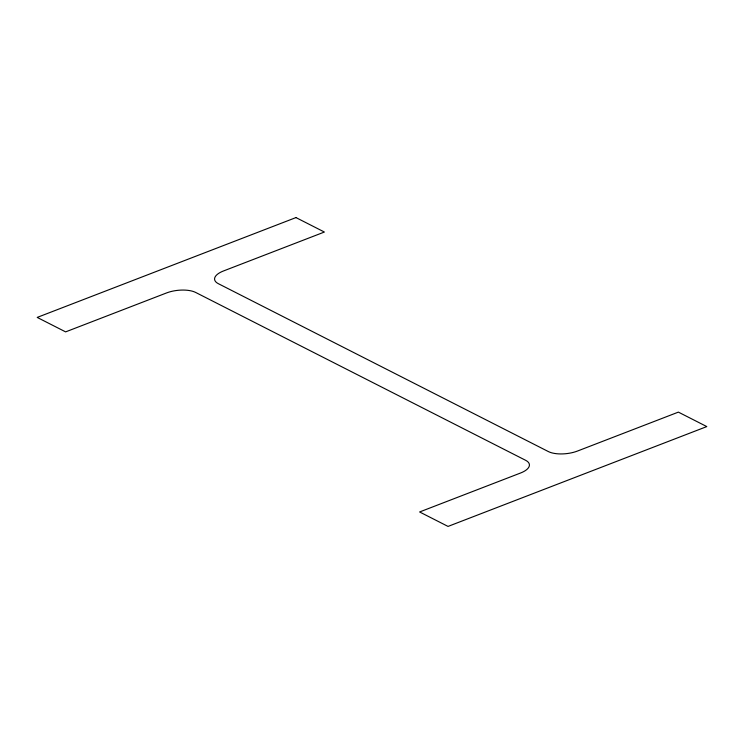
<?xml version="1.0" encoding="UTF-8"?>
<svg xmlns="http://www.w3.org/2000/svg" width="744" height="744" viewBox="0 0 744 744"><rect width="100%" height="100%" fill="white"/><g stroke="black" fill="none" stroke-linecap="round" stroke-linejoin="round"><path stroke-width="1.12" d="M295.963 217.583L37.2 317.418L65.621 331.88L166.526 292.95A21.027 8.751 -6.3 0 1 195.663 292.448L525.645 460.313A21.027 8.751 -6.3 0 1 520.521 473.026L419.616 511.965L448.037 526.417L706.8 426.582L678.379 412.12L577.474 451.05A21.027 8.751 -6.3 0 1 548.337 451.552L218.355 283.687A21.027 8.751 -6.3 0 1 223.479 270.974L324.384 232.035L295.963 217.583"/></g></svg>
